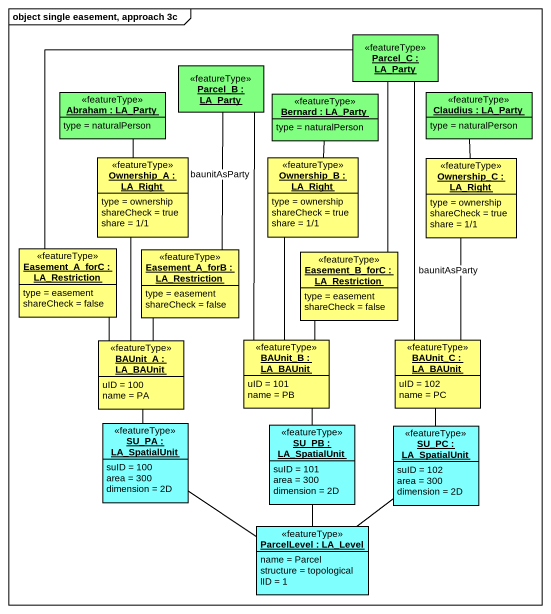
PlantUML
@startuml
mainframe object single easement, approach 3c
hide circle
hide empty members
object "Parcel_C : LA_Party" as Parcel_C <<featureType>> #80FF80
object "Parcel_B : LA_Party" as Parcel_B <<featureType>> #80FF80
object "Abraham : LA_Party" as Abraham <<featureType>> #80FF80 {
  type = naturalPerson
}
object "Bernard : LA_Party" as Bernard <<featureType>> #80FF80 {
  type = naturalPerson
}
object "Claudius : LA_Party" as Claudius <<featureType>> #80FF80 {
  type = naturalPerson
}
object "Ownership_A : LA_Right" as Ownership_A <<featureType>> #FFFF80 {
  type = ownership
  shareCheck = true
  share = 1/1
}
object "Ownership_B : LA_Right" as Ownership_B <<featureType>> #FFFF80 {
  type = ownership
  shareCheck = true
  share = 1/1
}
object "Ownership_C : LA_Right" as Ownership_C <<featureType>> #FFFF80 {
  type = ownership
  shareCheck = true
  share = 1/1
}
object "Easement_A_forC : LA_Restriction" as Easement_A_forC <<featureType>> #FFFF80 {
  type = easement
  shareCheck = false
}
object "Easement_A_forB : LA_Restriction" as Easement_A_forB <<featureType>> #FFFF80 {
  type = easement
  shareCheck = false
}
object "Easement_B_forC : LA_Restriction" as Easement_B_forC <<featureType>> #FFFF80 {
  type = easement
  shareCheck = false
}
object "BAUnit_A : LA_BAUnit" as BAUnit_A <<featureType>> #FFFF80 {
  uID = 100
  name = PA
}
object "BAUnit_B : LA_BAUnit" as BAUnit_B <<featureType>> #FFFF80 {
  uID = 101
  name = PB
}
object "BAUnit_C : LA_BAUnit" as BAUnit_C <<featureType>> #FFFF80 {
  uID = 102
  name = PC
}
object "SU_PA : LA_SpatialUnit" as SU_PA <<featureType>> #80FFFF {
  suID = 100
  area = 300
  dimension = 2D
}
object "SU_PB : LA_SpatialUnit" as SU_PB <<featureType>> #80FFFF {
  suID = 101
  area = 300
  dimension = 2D
}
object "SU_PC : LA_SpatialUnit" as SU_PC <<featureType>> #80FFFF {
  suID = 102
  area = 300
  dimension = 2D
}
object "ParcelLevel : LA_Level" as ParcelLevel <<featureType>> #80FFFF {
  name = Parcel
  structure = topological
  lID = 1
}
Abraham -- Ownership_A
Bernard -- Ownership_B
Ownership_C -up- Claudius
Easement_A_forC -up- Parcel_C
Easement_A_forB -up- Parcel_B
Easement_A_forB -- BAUnit_A
Easement_B_forC -up- Parcel_C
BAUnit_A -up- Ownership_A
BAUnit_A -up- Easement_A_forC
BAUnit_B -up- Parcel_B : baunitAsParty
BAUnit_B -up- Ownership_B
BAUnit_B -up- Easement_B_forC
BAUnit_C -up- Parcel_C : baunitAsParty
BAUnit_C -up- Ownership_C
SU_PA -up- BAUnit_A
SU_PA -right- ParcelLevel
SU_PB -up- BAUnit_B
SU_PB -- ParcelLevel
SU_PC -up- BAUnit_C
SU_PC -- ParcelLevel
@enduml
